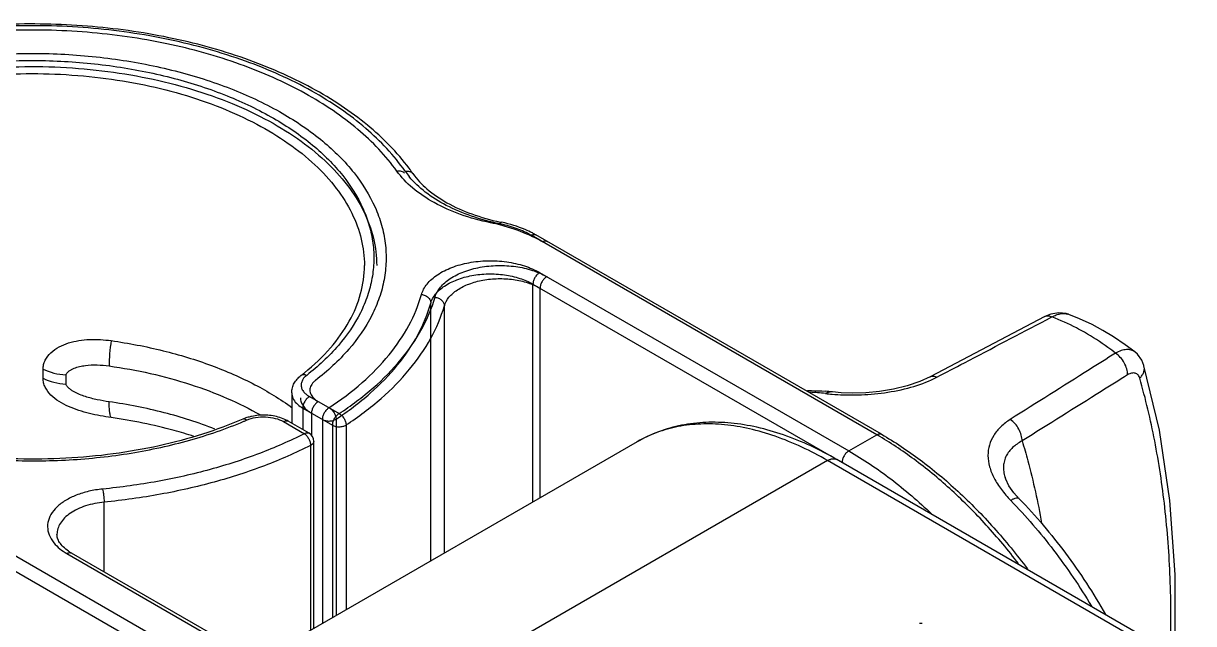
# Model space of a CAD drawing. Extents: x 0 to 781, y 0 to 572.
# Drawn here: x 623.5 to 685.6, y 390.5 to 422.4 of the extents above; entities that cross this region are included whole.
import ezdxf

# ---------------------------------------------------------------- set-up
doc = ezdxf.new("R2010")
doc.units = 0
doc.header["$LTSCALE"] = 10
doc.header["$MEASUREMENT"] = 0
doc.layers.get('0').update_dxf_attribs({"linetype": 'CONTINUOUS'})
doc.layers.add('06___PRT_ALL_SURFS', color=7, linetype='CONTINUOUS')

msp = doc.modelspace()

# ---------------------------------------------------------------- linework, layer by layer
at = {"color": 7, "linetype": 'Continuous'}
for p, q in [((668.804, 400.56), (650.466, 411.148)), ((669.054, 400.585), (650.716, 411.173)), ((650.919, 409.171), (667.319, 399.703)), ((650.565, 396.996), (650.565, 408.559)), ((650.565, 408.559), (666.966, 399.091)), ((650.942, 397.214), (650.942, 408.341)), ((645.144, 393.866), (645.144, 407.55)), ((645.863, 394.281), (645.863, 407.405)), ((677.715, 406.836), (671.627, 403.635)), ((678.041, 406.97), (677.715, 406.836)), ((677.805, 406.663), (678.097, 406.816)), ((678.995, 406.947), (678.997, 406.947)), ((682.498, 404.954), (682.496, 404.955)), ((682.976, 404.228), (682.976, 404.229)), ((624.577, 403.559), (624.577, 404.049)), ((625.798, 403.249), (625.798, 403.739)), ((637.767, 402.791), (637.767, 401.176)), ((638.706, 402.587), (640.276, 401.681)), ((666.456, 402.831), (666.455, 402.831)), ((638.352, 401.975), (638.352, 400.837)), ((638.352, 401.975), (639.922, 401.068)), ((638.817, 401.707), (638.817, 400.526)), ((639.391, 401.375), (639.391, 390.544)), ((639.922, 401.068), (639.922, 390.851)), ((640.121, 401.389), (640.121, 390.966)), ((640.651, 401.082), (640.651, 391.272)), ((667.319, 399.703), (668.804, 400.56)), ((656.1, 400.192), (635.977, 388.574)), ((666.188, 399.193), (642.995, 385.802)), ((685.11, 388.268), (666.188, 399.193)), ((685.61, 388.318), (666.688, 399.242)), ((675.606, 398.305), (675.606, 398.305)), ((676.365, 397.158), (676.365, 397.158))]:
    msp.add_line(p, q, dxfattribs=at)
for points in [[(678.996, 406.947), (678.841, 406.995), (678.452, 407.037), (678.041, 406.97)], [(680.801, 406.095), (680.225, 406.405), (679.563, 406.716), (678.995, 406.947)], [(682.498, 404.954), (681.982, 405.339), (681.363, 405.757), (680.801, 406.095)], [(682.976, 404.229), (682.861, 404.515), (682.634, 404.831), (682.497, 404.954)], [(684.626, 388.886), (684.635, 389.027), (684.635, 393.143), (684.354, 397.076), (683.795, 400.8), (682.976, 404.228)], [(671.627, 403.635), (671.094, 403.39), (670.419, 403.16), (669.695, 402.984), (668.95, 402.862), (668.215, 402.793), (667.523, 402.772), (666.907, 402.79), (666.456, 402.831)], [(676.365, 397.158), (676.079, 397.48), (675.815, 397.856), (675.641, 398.206), (675.606, 398.305)]]:
    msp.add_lwpolyline(points, dxfattribs=at)
for centre, radius, start, end in [((635.229, 408.182), 10.923, 34.84337, 36.66788), ((647.348, 417.033), 4.346, 214.90521, 219.54023), ((646.039, 400.92), 11.128, 75.26889, 78.22267), ((647.412, 405.038), 6.861, 77.64569, 78.30682), ((651.433, 424.058), 12.479, 257.94461, 258.30639), ((648.281, 406.954), 4.87, 60.008, 62.46546), ((647.364, 404.393), 7.401, 60.01848, 63.63943), ((678.73, 406.246), 0.749, 69.27686, 73.7755), ((630.407, 413.763), 12.76, 307.94671, 309.04935), ((638.975, 403.105), 0.731, 141.8217, 147.26594), ((669.216, 408.938), 6.001, 294.52349, 297.60805), ((639.445, 402.833), 0.738, 141.33623, 146.95512), ((664.976, 393.838), 8.982, 82.93322, 88.24694), ((665.257, 393.084), 9.821, 82.98982, 85.20935), ((667.21, 411.982), 9.3, 263.02143, 265.20115), ((659.331, 384.152), 18.947, 59.43684, 59.99957), ((657.764, 383.152), 18.404, 59.66735, 60.00026), ((671.138, 367.76), 22.777, 89.83323, 90.16699)]:
    msp.add_arc(centre, radius, start, end, dxfattribs=at)
for points, knots in [([(643.991, 414.706), (643.358, 415.557), (642.192, 416.734), (640.385, 418.064), (638.256, 419.338), (635.22, 420.651), (631.208, 421.741), (626.906, 422.34), (622.485, 422.425), (618.126, 421.994), (615.3, 421.354), (613.943, 420.945)], [0, 0, 0, 0, 0.098598, 0.152087, 0.208391, 0.328853, 0.458252, 0.59368, 0.731608, 0.868258, 1, 1, 1, 1]), ([(643.784, 414.546), (643.195, 415.392), (642.085, 416.567), (640.342, 417.899), (638.256, 419.187), (635.251, 420.52), (631.257, 421.631), (626.953, 422.245), (622.524, 422.336), (618.156, 421.902), (615.328, 421.255), (613.973, 420.84)], [0, 0, 0, 0, 0.096261, 0.148986, 0.204779, 0.324893, 0.454664, 0.590936, 0.729919, 0.867574, 1, 1, 1, 1]), ([(643.343, 414.558), (642.758, 415.378), (641.663, 416.516), (639.952, 417.806), (637.911, 419.052), (634.978, 420.342), (631.086, 421.418), (626.898, 422.013), (622.587, 422.104), (618.334, 421.688), (615.579, 421.065), (614.257, 420.665)], [0, 0, 0, 0, 0.096571, 0.149419, 0.205301, 0.325483, 0.455185, 0.591295, 0.730091, 0.867604, 1, 1, 1, 1]), ([(612.715, 418.642), (613.642, 419.042), (615.605, 419.733), (618.711, 420.429), (621.981, 420.8), (625.313, 420.833), (628.603, 420.528), (631.749, 419.894), (634.655, 418.951), (637.231, 417.726), (639.399, 416.254), (641.093, 414.574), (642.08, 413.001), (642.552, 411.704), (642.75, 410.734), (642.796, 409.758), (642.69, 408.783), (642.433, 407.818), (641.882, 406.531), (640.801, 404.981), (639.666, 403.941), (639.03, 403.45)], [0, 0, 0, 0, 0.070416, 0.1448, 0.221752, 0.299687, 0.37696, 0.451968, 0.523263, 0.589667, 0.650417, 0.705345, 0.755081, 0.778522, 0.801345, 0.823884, 0.846493, 0.869522, 0.893288, 0.943949, 1, 1, 1, 1]), ([(613.174, 418.372), (614.068, 418.754), (615.962, 419.413), (618.955, 420.077), (622.103, 420.428), (625.309, 420.455), (628.474, 420.158), (631.5, 419.545), (634.295, 418.636), (636.773, 417.456), (638.86, 416.04), (640.492, 414.425), (641.445, 412.912), (641.903, 411.665), (642.097, 410.732), (642.146, 409.793), (642.048, 408.854), (641.806, 407.926), (641.284, 406.686), (640.254, 405.192), (639.169, 404.189), (638.561, 403.715)], [0, 0, 0, 0, 0.070534, 0.144995, 0.221984, 0.299925, 0.377185, 0.452173, 0.52345, 0.589848, 0.650612, 0.705571, 0.755348, 0.778807, 0.801643, 0.824186, 0.846788, 0.869798, 0.893532, 0.94409, 1, 1, 1, 1]), ([(613.015, 418.003), (613.709, 418.302), (615.163, 418.84), (617.453, 419.449), (619.865, 419.871), (622.355, 420.099), (624.875, 420.127), (627.379, 419.956), (629.818, 419.589), (632.147, 419.032), (634.323, 418.296), (636.304, 417.394), (638.054, 416.343), (639.54, 415.16), (640.735, 413.866), (641.613, 412.481), (642.151, 411.03), (642.274, 410.03), (642.274, 409.541)], [0, 0, 0, 0, 0.066126, 0.135387, 0.207004, 0.280142, 0.35388, 0.427282, 0.499425, 0.569434, 0.636523, 0.700037, 0.759503, 0.814685, 0.865657, 0.912872, 0.95722, 1, 1, 1, 1]), ([(613.472, 417.731), (614.142, 418.018), (615.545, 418.531), (617.753, 419.112), (620.078, 419.513), (623.278, 419.798), (626.509, 419.702), (629.655, 419.223), (631.895, 418.684), (633.985, 417.972), (635.889, 417.102), (637.571, 416.089), (638.998, 414.95), (640.146, 413.704), (640.989, 412.37), (641.506, 410.974), (641.624, 410.012), (641.624, 409.541)], [0, 0, 0, 0, 0.066253, 0.135613, 0.2073, 0.28048, 0.427515, 0.499636, 0.569611, 0.636659, 0.700131, 0.759558, 0.814708, 0.865659, 0.912865, 0.957213, 1, 1, 1, 1]), ([(643.343, 414.558), (643.383, 414.568), (643.463, 414.578), (643.579, 414.563), (643.679, 414.518), (643.73, 414.468), (643.75, 414.44)], [0, 0, 0, 0, 0.276074, 0.53357, 0.772399, 1, 1, 1, 1]), ([(648.31, 411.813), (647.772, 411.926), (646.746, 412.208), (645.348, 412.822), (644.192, 413.59), (643.581, 414.225), (643.343, 414.558)], [0, 0, 0, 0, 0.285061, 0.54918, 0.787829, 1, 1, 1, 1]), ([(643.784, 414.546), (643.824, 414.555), (643.905, 414.565), (644.022, 414.549), (644.123, 414.502), (644.174, 414.452), (644.194, 414.423)], [0, 0, 0, 0, 0.275929, 0.533423, 0.772314, 1, 1, 1, 1]), ([(648.802, 411.756), (648.295, 411.861), (647.324, 412.123), (645.99, 412.684), (644.865, 413.384), (644.248, 413.961), (643.996, 414.266)], [0, 0, 0, 0, 0.28202, 0.545039, 0.78485, 1, 1, 1, 1]), ([(644.194, 414.423), (644.405, 414.12), (644.96, 413.536), (646.027, 412.819), (647.342, 412.235), (648.314, 411.963), (648.826, 411.854)], [0, 0, 0, 0, 0.204772, 0.441999, 0.709053, 1, 1, 1, 1]), ([(648.802, 411.756), (648.81, 411.77), (648.827, 411.793), (648.856, 411.825), (648.887, 411.841), (648.904, 411.838)], [0, 0, 0, 0, 0.346027, 0.62476, 1, 1, 1, 1]), ([(650.65, 411.024), (650.514, 411.092), (649.938, 411.357), (649.335, 411.559), (648.869, 411.682)], [0, 0, 0, 0, 0.239955, 1, 1, 1, 1]), ([(650.466, 411.148), (650.23, 411.284), (649.713, 411.52), (649.167, 411.677), (648.88, 411.74)], [0, 0, 0, 0, 0.48003, 1, 1, 1, 1]), ([(650.532, 411.273), (650.41, 411.337), (649.889, 411.582), (649.333, 411.749), (648.904, 411.838)], [0, 0, 0, 0, 0.2391, 1, 1, 1, 1]), ([(650.466, 411.148), (650.487, 411.16), (650.531, 411.181), (650.598, 411.197), (650.661, 411.196), (650.699, 411.182), (650.716, 411.173)], [0, 0, 0, 0, 0.289153, 0.549037, 0.782326, 1, 1, 1, 1]), ([(651.062, 410.803), (651.084, 410.816), (651.128, 410.837), (651.195, 410.853), (651.258, 410.851), (651.296, 410.838), (651.312, 410.828)], [0, 0, 0, 0, 0.289153, 0.549037, 0.782326, 1, 1, 1, 1]), ([(644.651, 408.004), (644.679, 408.103), (644.76, 408.301), (644.946, 408.576), (645.195, 408.832), (645.617, 409.155), (646.276, 409.479), (647.181, 409.724), (648.165, 409.822), (649.16, 409.766), (650.093, 409.56), (650.665, 409.318), (650.919, 409.171)], [0, 0, 0, 0, 0.043746, 0.090497, 0.14096, 0.195533, 0.316669, 0.451295, 0.593812, 0.737316, 0.874732, 1, 1, 1, 1]), ([(638.446, 403.854), (638.94, 404.255), (639.828, 405.093), (640.853, 406.516), (641.481, 408.009), (641.624, 409.041), (641.624, 409.541)], [0, 0, 0, 0, 0.28418, 0.54141, 0.776925, 1, 1, 1, 1]), ([(645.144, 407.55), (645.194, 407.725), (645.339, 407.982), (645.615, 408.266), (645.98, 408.545), (646.55, 408.825), (647.332, 409.037), (648.184, 409.121), (649.044, 409.073), (649.851, 408.895), (650.346, 408.686), (650.565, 408.559)], [0, 0, 0, 0, 0.090081, 0.140567, 0.195164, 0.316355, 0.451042, 0.593623, 0.737193, 0.874671, 1, 1, 1, 1]), ([(645.37, 407.862), (645.426, 408.053), (645.587, 408.332), (645.89, 408.641), (646.291, 408.945), (646.914, 409.249), (647.769, 409.478), (648.699, 409.569), (649.637, 409.515), (650.517, 409.321), (651.056, 409.092), (651.296, 408.954)], [0, 0, 0, 0, 0.090242, 0.14083, 0.195521, 0.316839, 0.451545, 0.594048, 0.737478, 0.874802, 1, 1, 1, 1]), ([(650.919, 409.171), (650.869, 409.142), (650.774, 409.062), (650.663, 408.911), (650.587, 408.739), (650.565, 408.617), (650.565, 408.559)], [0, 0, 0, 0, 0.237217, 0.499998, 0.76278, 1, 1, 1, 1]), ([(645.863, 407.405), (645.911, 407.569), (646.049, 407.809), (646.309, 408.073), (646.653, 408.333), (647.187, 408.594), (647.92, 408.791), (648.716, 408.869), (649.52, 408.823), (650.275, 408.656), (650.737, 408.46), (650.942, 408.341)], [0, 0, 0, 0, 0.090245, 0.140833, 0.195523, 0.31684, 0.451545, 0.594047, 0.737475, 0.874798, 1, 1, 1, 1]), ([(651.296, 408.954), (651.246, 408.925), (651.151, 408.845), (651.04, 408.693), (650.964, 408.522), (650.942, 408.399), (650.942, 408.341)], [0, 0, 0, 0, 0.237217, 0.499998, 0.76278, 1, 1, 1, 1]), ([(639.744, 401.988), (640.36, 402.394), (641.498, 403.251), (642.94, 404.721), (644.019, 406.299), (644.491, 407.437), (644.651, 408.004)], [0, 0, 0, 0, 0.279586, 0.537808, 0.776582, 1, 1, 1, 1]), ([(640.276, 401.681), (640.911, 402.099), (642.087, 402.979), (643.58, 404.488), (644.703, 406.109), (645.199, 407.278), (645.37, 407.862)], [0, 0, 0, 0, 0.27944, 0.537678, 0.776545, 1, 1, 1, 1]), ([(644.651, 408.004), (644.716, 407.998), (644.842, 407.966), (645.004, 407.863), (645.115, 407.72), (645.144, 407.604), (645.144, 407.55)], [0, 0, 0, 0, 0.267926, 0.529822, 0.774575, 1, 1, 1, 1]), ([(645.37, 407.862), (645.435, 407.855), (645.562, 407.822), (645.723, 407.719), (645.834, 407.575), (645.863, 407.46), (645.863, 407.405)], [0, 0, 0, 0, 0.267721, 0.529666, 0.774568, 1, 1, 1, 1]), ([(640.121, 401.389), (640.751, 401.806), (641.917, 402.683), (643.393, 404.188), (644.497, 405.804), (644.98, 406.969), (645.144, 407.55)], [0, 0, 0, 0, 0.279586, 0.537808, 0.776582, 1, 1, 1, 1]), ([(640.651, 401.082), (641.302, 401.509), (642.505, 402.41), (644.032, 403.954), (645.18, 405.612), (645.688, 406.808), (645.863, 407.405)], [0, 0, 0, 0, 0.279441, 0.537678, 0.776544, 1, 1, 1, 1]), ([(671.997, 403.621), (672.481, 403.874), (674.417, 404.889), (676.353, 405.903), (677.805, 406.663)], [0, 0, 0, 0, 0.250036, 1, 1, 1, 1]), ([(677.715, 406.836), (677.741, 406.85), (677.799, 406.87), (677.895, 406.876), (677.996, 406.858), (678.063, 406.832), (678.097, 406.816)], [0, 0, 0, 0, 0.223554, 0.459253, 0.716597, 1, 1, 1, 1]), ([(678.097, 406.816), (678.168, 406.856), (678.31, 406.925), (678.529, 406.988), (678.741, 407.005), (678.876, 406.984), (678.939, 406.966)], [0, 0, 0, 0, 0.279443, 0.537323, 0.775734, 1, 1, 1, 1]), ([(679.823, 405.998), (679.683, 406.078), (679.124, 406.383), (678.541, 406.646), (678.097, 406.816)], [0, 0, 0, 0, 0.253596, 1, 1, 1, 1]), ([(681.469, 404.892), (681.337, 404.995), (680.808, 405.392), (680.252, 405.753), (679.823, 405.998)], [0, 0, 0, 0, 0.253799, 1, 1, 1, 1]), ([(624.577, 404.049), (624.577, 404.129), (624.597, 404.291), (624.712, 404.601), (624.984, 404.942), (625.423, 405.243), (625.932, 405.45), (626.479, 405.574), (627.236, 405.647), (627.81, 405.61), (628.189, 405.556)], [0, 0, 0, 0, 0.055313, 0.111413, 0.22732, 0.349376, 0.475817, 0.605004, 0.735846, 1, 1, 1, 1]), ([(628.189, 405.556), (628.155, 405.323), (628.103, 404.877), (628.081, 404.428), (628.081, 404.215)], [0, 0, 0, 0, 0.524647, 1, 1, 1, 1]), ([(628.189, 405.556), (629.114, 405.425), (630.913, 405.08), (633.472, 404.304), (635.779, 403.297), (637.168, 402.454), (637.797, 401.997)], [0, 0, 0, 0, 0.271187, 0.530585, 0.774425, 1, 1, 1, 1]), ([(681.469, 404.892), (681.004, 404.599), (679.143, 403.427), (677.282, 402.255), (675.887, 401.375)], [0, 0, 0, 0, 0.249953, 1, 1, 1, 1]), ([(682.496, 404.955), (682.436, 405.002), (682.288, 405.075), (682.03, 405.095), (681.748, 405.032), (681.563, 404.946), (681.469, 404.892)], [0, 0, 0, 0, 0.212172, 0.440981, 0.701651, 1, 1, 1, 1]), ([(682.112, 403.74), (682.112, 403.846), (682.075, 404.069), (681.939, 404.386), (681.736, 404.673), (681.562, 404.83), (681.469, 404.892)], [0, 0, 0, 0, 0.233019, 0.490686, 0.753366, 1, 1, 1, 1]), ([(625.798, 403.739), (625.798, 403.761), (625.817, 403.804), (625.873, 403.876), (625.965, 403.954), (626.09, 404.029), (626.271, 404.112), (626.515, 404.188), (626.924, 404.262), (627.451, 404.283), (627.871, 404.245), (628.081, 404.215)], [0, 0, 0, 0, 0.026958, 0.054853, 0.112505, 0.172041, 0.232866, 0.35705, 0.483561, 0.740315, 1, 1, 1, 1]), ([(628.081, 404.215), (629.543, 404.008), (631.677, 403.534), (634.325, 402.541), (635.536, 401.938), (636.105, 401.612)], [0, 0, 0, 0, 0.522566, 0.768112, 1, 1, 1, 1]), ([(682.753, 403.561), (682.801, 403.609), (682.885, 403.71), (682.971, 403.881), (683.006, 404.058), (682.992, 404.174), (682.976, 404.228)], [0, 0, 0, 0, 0.276122, 0.532536, 0.771396, 1, 1, 1, 1]), ([(624.577, 404.049), (624.757, 403.957), (625.159, 403.815), (625.578, 403.752), (625.798, 403.739)], [0, 0, 0, 0, 0.478844, 1, 1, 1, 1]), ([(628.189, 401.474), (627.804, 401.528), (627.228, 401.632), (626.477, 401.843), (625.932, 402.047), (625.424, 402.31), (624.986, 402.643), (624.713, 402.998), (624.597, 403.315), (624.577, 403.478), (624.577, 403.559)], [0, 0, 0, 0, 0.2609, 0.392447, 0.523281, 0.651604, 0.77493, 0.890687, 0.945986, 1, 1, 1, 1]), ([(624.577, 403.559), (624.757, 403.467), (625.159, 403.325), (625.578, 403.262), (625.798, 403.249)], [0, 0, 0, 0, 0.478845, 1, 1, 1, 1]), ([(637.767, 402.791), (637.767, 402.879), (637.79, 403.056), (637.892, 403.303), (638.049, 403.522), (638.182, 403.645), (638.254, 403.701)], [0, 0, 0, 0, 0.247188, 0.494345, 0.744319, 1, 1, 1, 1]), ([(638.561, 403.715), (638.508, 403.737), (638.424, 403.758), (638.317, 403.739), (638.273, 403.716), (638.254, 403.701)], [0, 0, 0, 0, 0.539223, 0.776155, 1, 1, 1, 1]), ([(638.36, 403.5), (638.325, 403.445), (638.271, 403.327), (638.259, 403.132), (638.322, 402.942), (638.404, 402.833), (638.452, 402.782)], [0, 0, 0, 0, 0.250197, 0.486839, 0.730766, 1, 1, 1, 1]), ([(638.488, 403.652), (638.48, 403.645), (638.449, 403.614), (638.42, 403.582), (638.4, 403.557)], [0, 0, 0, 0, 0.256667, 1, 1, 1, 1]), ([(638.561, 403.715), (638.555, 403.71), (638.53, 403.69), (638.506, 403.669), (638.488, 403.652)], [0, 0, 0, 0, 0.254432, 1, 1, 1, 1]), ([(671.627, 403.635), (671.653, 403.648), (671.709, 403.668), (671.801, 403.675), (671.899, 403.659), (671.964, 403.635), (671.997, 403.621)], [0, 0, 0, 0, 0.224695, 0.460921, 0.717869, 1, 1, 1, 1]), ([(682.112, 403.74), (681.645, 403.448), (679.779, 402.279), (677.914, 401.11), (676.515, 400.233)], [0, 0, 0, 0, 0.249956, 1, 1, 1, 1]), ([(682.753, 403.561), (682.743, 403.595), (682.719, 403.657), (682.665, 403.738), (682.595, 403.798), (682.512, 403.834), (682.419, 403.846), (682.319, 403.833), (682.214, 403.798), (682.146, 403.761), (682.112, 403.74)], [0, 0, 0, 0, 0.130685, 0.249844, 0.361483, 0.471521, 0.586238, 0.710762, 0.848341, 1, 1, 1, 1]), ([(684.384, 389.038), (684.42, 390.345), (684.41, 392.906), (684.136, 396.651), (683.604, 400.197), (683.066, 402.469), (682.753, 403.561)], [0, 0, 0, 0, 0.267366, 0.523296, 0.767509, 1, 1, 1, 1]), ([(628.081, 402.31), (627.869, 402.34), (627.551, 402.395), (627.131, 402.494), (626.819, 402.584), (626.564, 402.677), (626.367, 402.765), (626.225, 402.838), (626.089, 402.92), (625.985, 402.998), (625.909, 403.067), (625.859, 403.122), (625.818, 403.181), (625.798, 403.226), (625.798, 403.249)], [0, 0, 0, 0, 0.252733, 0.380249, 0.508074, 0.635635, 0.699059, 0.762017, 0.824247, 0.885345, 0.915277, 0.944619, 0.973099, 1, 1, 1, 1]), ([(638.826, 403.235), (638.78, 403.163), (638.73, 403.039), (638.73, 402.869), (638.773, 402.697), (638.914, 402.492), (639.077, 402.373), (639.171, 402.319)], [0, 0, 0, 0, 0.233024, 0.34484, 0.458872, 0.707636, 1, 1, 1, 1]), ([(639.03, 403.45), (639.014, 403.438), (638.956, 403.391), (638.903, 403.337), (638.869, 403.294)], [0, 0, 0, 0, 0.261147, 1, 1, 1, 1]), ([(665.09, 402.901), (665.172, 402.903), (665.501, 402.906), (665.83, 402.891), (666.077, 402.87)], [0, 0, 0, 0, 0.247389, 1, 1, 1, 1]), ([(666.432, 402.715), (666.833, 402.681), (667.702, 402.656), (669.047, 402.746), (670.419, 402.996), (671.301, 403.293), (671.707, 403.479)], [0, 0, 0, 0, 0.224165, 0.484045, 0.751014, 1, 1, 1, 1]), ([(633.692, 400.86), (632.815, 401.207), (630.966, 401.797), (629.063, 402.17), (628.081, 402.31)], [0, 0, 0, 0, 0.487431, 1, 1, 1, 1]), ([(628.189, 401.474), (628.168, 401.517), (628.136, 401.626), (628.089, 401.905), (628.081, 402.14), (628.081, 402.31)], [0, 0, 0, 0, 0.171383, 0.397736, 1, 1, 1, 1]), ([(637.767, 402.791), (637.767, 402.694), (637.815, 402.486), (637.938, 402.315), (638.012, 402.237)], [0, 0, 0, 0, 0.474044, 1, 1, 1, 1]), ([(638.231, 402.523), (638.231, 402.447), (638.259, 402.288), (638.38, 402.067), (638.57, 401.867), (638.729, 401.757), (638.817, 401.707)], [0, 0, 0, 0, 0.217777, 0.450904, 0.710365, 1, 1, 1, 1]), ([(638.706, 402.587), (638.656, 402.558), (638.561, 402.478), (638.45, 402.327), (638.374, 402.155), (638.352, 402.033), (638.352, 401.975)], [0, 0, 0, 0, 0.237217, 0.499998, 0.76278, 1, 1, 1, 1]), ([(638.452, 402.782), (638.47, 402.764), (638.547, 402.69), (638.635, 402.628), (638.706, 402.587)], [0, 0, 0, 0, 0.235916, 1, 1, 1, 1]), ([(639.171, 402.319), (639.12, 402.29), (639.025, 402.21), (638.915, 402.059), (638.839, 401.887), (638.817, 401.765), (638.817, 401.707)], [0, 0, 0, 0, 0.237217, 0.499998, 0.76278, 1, 1, 1, 1]), ([(666.455, 402.831), (666.392, 402.839), (666.26, 402.832), (666.138, 402.784), (666.081, 402.752)], [0, 0, 0, 0, 0.489016, 1, 1, 1, 1]), ([(638.012, 402.237), (638.036, 402.212), (638.139, 402.113), (638.258, 402.03), (638.352, 401.975)], [0, 0, 0, 0, 0.235832, 1, 1, 1, 1]), ([(639.744, 401.988), (639.694, 401.959), (639.599, 401.879), (639.488, 401.727), (639.413, 401.555), (639.391, 401.433), (639.391, 401.375)], [0, 0, 0, 0, 0.23723, 0.500038, 0.762832, 1, 1, 1, 1]), ([(639.744, 401.988), (639.797, 401.961), (639.898, 401.886), (640.017, 401.738), (640.098, 401.569), (640.121, 401.447), (640.121, 401.389)], [0, 0, 0, 0, 0.241233, 0.504208, 0.764885, 1, 1, 1, 1]), ([(640.276, 401.681), (640.226, 401.652), (640.131, 401.572), (640.02, 401.42), (639.944, 401.249), (639.922, 401.126), (639.922, 401.068)], [0, 0, 0, 0, 0.23723, 0.500038, 0.762831, 1, 1, 1, 1]), ([(640.276, 401.681), (640.329, 401.654), (640.429, 401.579), (640.547, 401.431), (640.628, 401.262), (640.651, 401.14), (640.651, 401.082)], [0, 0, 0, 0, 0.241096, 0.504066, 0.764816, 1, 1, 1, 1]), ([(632.576, 400.476), (632.228, 400.588), (630.789, 401.015), (629.313, 401.314), (628.189, 401.474)], [0, 0, 0, 0, 0.243502, 1, 1, 1, 1]), ([(639.391, 401.375), (639.443, 401.345), (639.566, 401.302), (639.761, 401.283), (639.953, 401.309), (640.072, 401.357), (640.121, 401.389)], [0, 0, 0, 0, 0.239318, 0.504388, 0.767049, 1, 1, 1, 1]), ([(639.922, 401.068), (639.975, 401.038), (640.097, 400.995), (640.291, 400.977), (640.484, 401.002), (640.602, 401.05), (640.651, 401.082)], [0, 0, 0, 0, 0.239242, 0.50423, 0.766897, 1, 1, 1, 1]), ([(666.688, 399.242), (665.786, 399.763), (664.393, 400.423), (662.476, 400.978), (661.093, 401.206), (659.747, 401.248), (658.451, 401.1), (657.223, 400.758), (656.461, 400.4), (656.1, 400.192)], [0, 0, 0, 0, 0.280967, 0.412078, 0.537417, 0.657753, 0.774134, 0.887745, 1, 1, 1, 1]), ([(666.188, 399.193), (665.302, 399.704), (663.943, 400.351), (662.078, 400.895), (660.755, 401.117), (659.481, 401.161), (658.27, 401.026), (657.134, 400.712), (656.431, 400.383), (656.1, 400.192)], [0, 0, 0, 0, 0.289279, 0.422536, 0.548493, 0.667892, 0.781867, 0.891952, 1, 1, 1, 1]), ([(675.887, 401.375), (675.707, 401.261), (675.378, 401.011), (674.991, 400.549), (674.75, 400.021), (674.674, 399.443), (674.768, 398.84), (675.02, 398.231), (675.409, 397.633), (675.734, 397.259), (675.912, 397.076)], [0, 0, 0, 0, 0.125413, 0.241726, 0.352462, 0.463324, 0.580612, 0.708807, 0.849136, 1, 1, 1, 1]), ([(676.515, 400.233), (676.515, 400.337), (676.479, 400.557), (676.346, 400.87), (676.148, 401.154), (675.978, 401.312), (675.887, 401.375)], [0, 0, 0, 0, 0.232545, 0.489663, 0.752333, 1, 1, 1, 1]), ([(668.804, 400.56), (668.826, 400.573), (668.87, 400.594), (668.937, 400.61), (669, 400.608), (669.038, 400.594), (669.054, 400.585)], [0, 0, 0, 0, 0.289153, 0.549037, 0.782326, 1, 1, 1, 1]), ([(676.317, 393.728), (675.776, 394.432), (674.656, 395.774), (672.845, 397.6), (670.959, 399.177), (669.632, 400.072), (668.965, 400.466)], [0, 0, 0, 0, 0.265593, 0.522528, 0.768089, 1, 1, 1, 1]), ([(669.054, 400.585), (669.763, 400.176), (671.169, 399.238), (673.159, 397.57), (675.06, 395.629), (676.229, 394.197), (676.79, 393.446)], [0, 0, 0, 0, 0.231739, 0.47732, 0.734388, 1, 1, 1, 1]), ([(676.515, 400.233), (676.422, 400.183), (676.245, 400.076), (676.009, 399.888), (675.813, 399.676), (675.661, 399.44), (675.56, 399.181), (675.514, 398.901), (675.528, 398.604), (675.574, 398.406), (675.606, 398.305)], [0, 0, 0, 0, 0.135572, 0.263988, 0.386275, 0.504306, 0.620948, 0.739896, 0.865132, 1, 1, 1, 1]), ([(676.515, 400.233), (676.62, 399.883), (677.029, 398.445), (677.351, 396.982), (677.55, 395.869)], [0, 0, 0, 0, 0.243923, 1, 1, 1, 1]), ([(666.188, 399.193), (666.232, 399.218), (666.319, 399.259), (666.453, 399.292), (666.579, 399.289), (666.655, 399.261), (666.688, 399.242)], [0, 0, 0, 0, 0.289535, 0.549107, 0.78225, 1, 1, 1, 1]), ([(667.319, 399.703), (667.269, 399.674), (667.174, 399.594), (667.063, 399.442), (666.987, 399.271), (666.966, 399.148), (666.966, 399.091)], [0, 0, 0, 0, 0.237217, 0.499998, 0.76278, 1, 1, 1, 1]), ([(667.319, 399.703), (668.092, 399.257), (669.624, 398.222), (671.024, 397.016), (671.713, 396.359)], [0, 0, 0, 0, 0.483772, 1, 1, 1, 1]), ([(676.365, 397.158), (676.356, 397.167), (676.334, 397.182), (676.294, 397.195), (676.245, 397.198), (676.166, 397.188), (676.051, 397.15), (675.96, 397.104), (675.912, 397.076)], [0, 0, 0, 0, 0.076852, 0.161266, 0.25879, 0.372569, 0.652783, 1, 1, 1, 1]), ([(675.912, 397.076), (676.72, 396.242), (678.255, 394.447), (679.579, 392.492), (680.194, 391.468)], [0, 0, 0, 0, 0.493039, 1, 1, 1, 1]), ([(676.365, 397.158), (677.242, 396.252), (678.895, 394.294), (680.295, 392.148), (680.936, 391.024)], [0, 0, 0, 0, 0.493464, 1, 1, 1, 1])]:
    msp.add_open_spline(points, degree=3, knots=knots, dxfattribs=at)
at = {"layer": '06___PRT_ALL_SURFS', "color": 7, "linetype": 'Continuous'}
for p, q in [((637.332, 401.257), (638.437, 400.619)), ((638.687, 400.644), (637.582, 401.282)), ((638.767, 399.994), (638.767, 390.185)), ((638.937, 390.283), (638.937, 400.211)), ((627.815, 393.286), (627.815, 396.985)), ((640.379, 384.149), (622.04, 394.736)), ((625.84, 394.257), (641.864, 385.006)), ((642.114, 385.031), (626.09, 394.282)), ((640.025, 383.536), (621.686, 394.124))]:
    msp.add_line(p, q, dxfattribs=at)
for centre, radius, start, end in [((636.103, 399.234), 2.347, 109.14075, 113.29387), ((626.786, 421.23), 21.665, 292.91668, 293.34949), ((638.437, 400.211), 0.5, 0.00262, 60.00838), ((627.397, 396.547), 2.615, 235.63865, 240.02493)]:
    msp.add_arc(centre, radius, start, end, dxfattribs=at)
for points, knots in [([(609.059, 416.531), (608.425, 416.042), (607.293, 415.006), (606.213, 413.462), (605.661, 412.179), (605.403, 411.219), (605.294, 410.247), (605.336, 409.274), (605.528, 408.308), (605.991, 407.015), (606.965, 405.445), (608.642, 403.767), (610.791, 402.294), (613.347, 401.065), (616.233, 400.115), (619.361, 399.472), (622.636, 399.154), (625.957, 399.173), (629.221, 399.527), (632.327, 400.205), (634.293, 400.882), (635.223, 401.274)], [0, 0, 0, 0, 0.056079, 0.106781, 0.130569, 0.153616, 0.176238, 0.198781, 0.221598, 0.245021, 0.294685, 0.349502, 0.410118, 0.476384, 0.547556, 0.622477, 0.699714, 0.777678, 0.854738, 0.929311, 1, 1, 1, 1]), ([(635.175, 401.389), (634.478, 401.089), (633.017, 400.549), (630.715, 399.936), (628.286, 399.509), (625.777, 399.278), (623.236, 399.247), (620.712, 399.417), (618.254, 399.784), (615.907, 400.34), (613.718, 401.076), (611.729, 401.975), (609.978, 403.019), (608.498, 404.188), (607.317, 405.457), (606.457, 406.803), (605.933, 408.199), (605.815, 409.157), (605.815, 409.623)], [0, 0, 0, 0, 0.066482, 0.136246, 0.20848, 0.2823, 0.356752, 0.43087, 0.503693, 0.574308, 0.641882, 0.7057, 0.765218, 0.820115, 0.870382, 0.916411, 0.959139, 1, 1, 1, 1]), ([(635.373, 401.339), (635.356, 401.352), (635.323, 401.374), (635.27, 401.396), (635.22, 401.402), (635.189, 401.395), (635.175, 401.389)], [0, 0, 0, 0, 0.299397, 0.561847, 0.790912, 1, 1, 1, 1]), ([(635.642, 401.537), (635.616, 401.531), (635.512, 401.507), (635.409, 401.477), (635.334, 401.451)], [0, 0, 0, 0, 0.253316, 1, 1, 1, 1]), ([(635.373, 401.339), (635.525, 401.404), (635.858, 401.496), (636.377, 401.526), (636.883, 401.455), (637.196, 401.336), (637.332, 401.257)], [0, 0, 0, 0, 0.245557, 0.508289, 0.766581, 1, 1, 1, 1]), ([(637.14, 401.474), (636.901, 401.549), (636.398, 401.631), (635.89, 401.591), (635.642, 401.537)], [0, 0, 0, 0, 0.496539, 1, 1, 1, 1]), ([(637.582, 401.282), (637.548, 401.302), (637.406, 401.378), (637.256, 401.438), (637.14, 401.474)], [0, 0, 0, 0, 0.242993, 1, 1, 1, 1]), ([(637.332, 401.257), (637.354, 401.27), (637.398, 401.291), (637.465, 401.307), (637.528, 401.306), (637.566, 401.292), (637.582, 401.282)], [0, 0, 0, 0, 0.289153, 0.549037, 0.782326, 1, 1, 1, 1]), ([(638.437, 400.619), (637.663, 400.226), (636.023, 399.511), (633.414, 398.668), (630.628, 398.039), (628.709, 397.774), (627.732, 397.678)], [0, 0, 0, 0, 0.233501, 0.479723, 0.736197, 1, 1, 1, 1]), ([(638.437, 400.619), (638.459, 400.632), (638.503, 400.653), (638.57, 400.669), (638.633, 400.667), (638.671, 400.654), (638.687, 400.644)], [0, 0, 0, 0, 0.289126, 0.549016, 0.78232, 1, 1, 1, 1]), ([(638.437, 400.619), (638.485, 400.588), (638.574, 400.504), (638.677, 400.349), (638.747, 400.175), (638.767, 400.052), (638.767, 399.994)], [0, 0, 0, 0, 0.233295, 0.495924, 0.760765, 1, 1, 1, 1]), ([(638.767, 399.994), (637.975, 399.592), (636.298, 398.86), (633.628, 397.998), (630.778, 397.355), (628.814, 397.083), (627.815, 396.985)], [0, 0, 0, 0, 0.233501, 0.479723, 0.736197, 1, 1, 1, 1]), ([(638.937, 400.211), (638.937, 400.191), (638.929, 400.147), (638.894, 400.088), (638.838, 400.035), (638.792, 400.007), (638.767, 399.994)], [0, 0, 0, 0, 0.214137, 0.445971, 0.707311, 1, 1, 1, 1]), ([(627.732, 397.678), (627.487, 397.654), (627.014, 397.578), (626.351, 397.377), (625.858, 397.139), (625.523, 396.911), (625.249, 396.677), (624.982, 396.354), (624.808, 395.912), (624.809, 395.452), (624.923, 395.169), (625, 395.038)], [0, 0, 0, 0, 0.163599, 0.318462, 0.460653, 0.526311, 0.58813, 0.700623, 0.80179, 0.898678, 1, 1, 1, 1]), ([(627.732, 397.678), (627.745, 397.632), (627.768, 397.526), (627.801, 397.295), (627.815, 397.11), (627.815, 396.985)], [0, 0, 0, 0, 0.205335, 0.466817, 1, 1, 1, 1]), ([(627.815, 396.985), (627.481, 396.953), (626.994, 396.857), (626.403, 396.624), (626.028, 396.412), (625.721, 396.165), (625.492, 395.889), (625.348, 395.59), (625.315, 395.379), (625.315, 395.278)], [0, 0, 0, 0, 0.307321, 0.449297, 0.580531, 0.699986, 0.808007, 0.906684, 1, 1, 1, 1]), ([(625, 395.038), (625.044, 394.963), (625.267, 394.647), (625.583, 394.406), (625.84, 394.257)], [0, 0, 0, 0, 0.227056, 1, 1, 1, 1]), ([(625.921, 394.388), (625.822, 394.456), (625.648, 394.595), (625.453, 394.828), (625.339, 395.056), (625.315, 395.208), (625.315, 395.278)], [0, 0, 0, 0, 0.323343, 0.592716, 0.812985, 1, 1, 1, 1]), ([(625.84, 394.257), (625.862, 394.27), (625.906, 394.29), (625.973, 394.307), (626.036, 394.305), (626.074, 394.291), (626.09, 394.282)], [0, 0, 0, 0, 0.289153, 0.549037, 0.782326, 1, 1, 1, 1])]:
    msp.add_open_spline(points, degree=3, knots=knots, dxfattribs=at)

doc.saveas('drawing.dxf')
